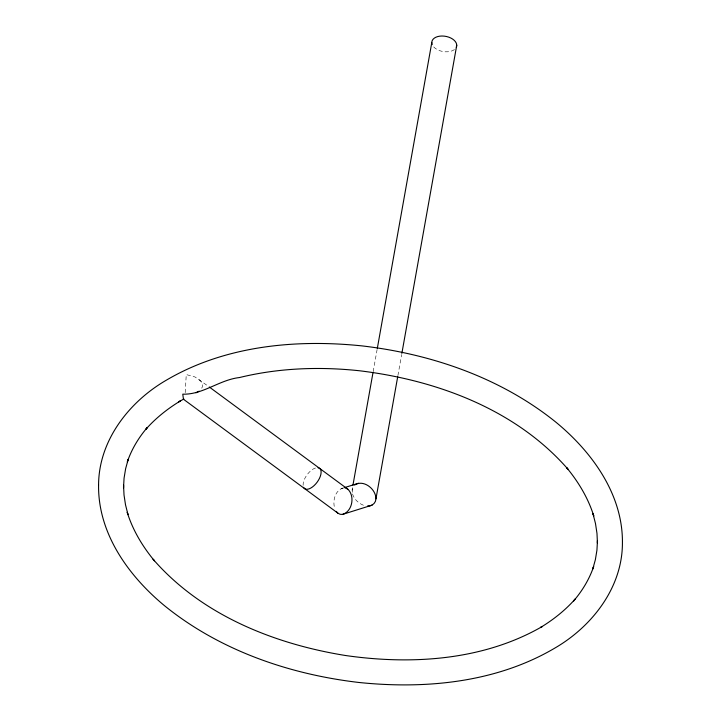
<?xml version="1.0" encoding="UTF-8"?>
<svg xmlns="http://www.w3.org/2000/svg" width="721" height="721" viewBox="0 0 721 721"><rect width="100%" height="100%" fill="white"/><g stroke="black" fill="none" stroke-linecap="round" stroke-linejoin="round"><path stroke-width="0.54" stroke-dasharray="3.6 2.7" d="M185.207 392.684L186.261 374.569L194.994 376.975L207.468 385.654M352.209 492.272L352.776 486.152M373.172 371.657L377.119 349.496M397.911 375.551L401.669 354.489M352.028 490.334L352.578 487.72M201.736 388.186L202.439 386.546L202.286 383.933L200.916 381.355L198.428 378.985M343.358 487.973C334.886 490.253 332.3 501.302 334.859 508.81M341.006 488.721L343.133 488.054M363.447 505.25C358.166 503.222 353.75 498.779 352.299 493.236M303.117 485.395A12.59 6.246 -53.6 0 1 316.077 467.848M454.464 49.542A12.59 7.715 10.1 0 1 442.604 51.479A12.59 7.715 10.1 0 1 432.537 45.297"/><path stroke-width="1.08" d="M352.957 485.107L372.973 372.766M377.317 348.387L431.789 42.548M367.548 505.98C371.757 506.475 375.857 503.159 375.947 498.851L397.722 376.65M401.858 353.38L456.735 45.324M354.57 485.062C363.474 479.077 376.038 489.036 375.947 498.851M183.855 398.992L178.718 401.867L180.565 400.822C167.714 408.627 155.799 418.036 145.831 429.319L147.372 427.427C138.666 437.575 131.655 449.192 127.32 461.873L128.185 459.43L125.625 468.704L124.066 478.176L123.525 487.802L123.552 485.224L124.021 494.976L125.508 504.799L128.005 514.659L127.202 512.316C132.763 530.178 142.551 546.455 154.429 560.812L153.068 559.217C201.474 614.968 273.953 643.952 345.449 655.497C411.673 665.032 483.232 660.526 542.282 626.504L540.435 627.549C553.286 619.745 565.201 610.336 575.169 599.052L573.628 600.944C582.334 590.796 589.345 579.179 593.68 566.499L592.815 568.941L595.375 559.667L596.934 550.195L597.475 540.57L597.448 543.147L596.979 533.396L595.492 523.572L592.995 513.712L593.798 516.056C588.237 498.193 578.449 481.925 566.571 467.559L567.932 469.155C515.83 409.474 436.818 380.156 359.815 370.801C319.691 366.457 278.712 367.935 239.426 377.552C219.581 379.769 202.799 394.829 182.774 394.162L183.458 399.236L337.996 513.235L340.123 514.28L342.448 514.433L372.063 505.142M195.959 392.837L199.167 391.152M342.448 514.433C352.416 511.568 355.156 496.048 347.81 489.171L209.279 386.988M344.196 487.72L358.481 483.232M345.674 488.126L347.81 489.171M336.193 511.369L337.996 513.235M318.033 467.74A12.59 6.246 -53.6 0 1 317.123 482.214A12.59 6.246 -53.6 0 1 303.577 487.306M432.212 44.612A12.59 7.715 10.1 0 1 444.289 36.14A12.59 7.715 10.1 0 1 456.303 47.289M98.579 485.026C97.885 533.531 128.698 576.16 164.703 605.865C219.671 650.342 289.013 674.261 358.679 682.445C425.282 689.393 496.255 682.679 554.9 648.053C592.004 626.504 622.304 587.705 622.421 543.346C623.115 494.849 592.302 452.211 556.297 422.506C501.329 378.029 431.987 354.11 362.321 345.927C295.718 338.978 224.745 345.692 166.1 380.318C128.996 401.867 98.696 440.666 98.579 485.026"/></g></svg>
